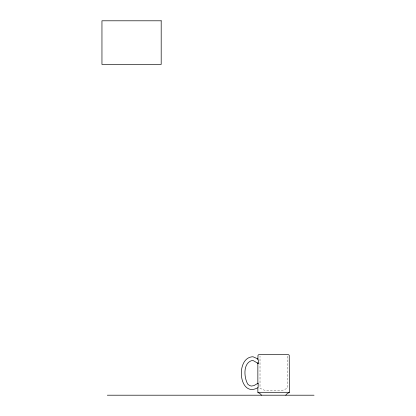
<?xml version="1.0" encoding="UTF-8"?>
<svg xmlns="http://www.w3.org/2000/svg" width="416" height="416" viewBox="0 0 416 416"><rect width="100%" height="100%" fill="white"/><g stroke="black" fill="none" stroke-linecap="round" stroke-linejoin="round"><path stroke-width="0.31" stroke-dasharray="2.08 1.56" d="M287.232 356.205L287.232 388.274L283.14 390.13L280.457 390.39L264.103 390.13L260.016 388.274L260.016 356.205"/><path stroke-width="0.62" d="M257.816 358.904L253.011 356.762C234.952 357.1 238.742 398.84 258.133 387.54L258.18 383.136L253.937 385.622L251.3 386.058L249.631 385.549L247.811 384.223C243.807 377.354 242.798 362.279 252.746 360.344L258.242 363.475L258.456 360.942L257.858 358.909M285.771 395.2L286.764 393.988L289.39 392.298L289.234 355.243L288.579 354.687L258.664 354.687L258.008 355.243L257.858 359.424M257.858 387.79L257.858 392.298L289.39 392.298M107.323 395.2L314.044 395.2M257.858 363.308L258.242 363.475M257.858 392.298L260.478 393.988L261.477 395.2M257.858 362.648L257.858 383.921M161.19 20.8L101.956 20.8L101.956 64.444L161.19 64.444L161.19 20.8"/></g></svg>
